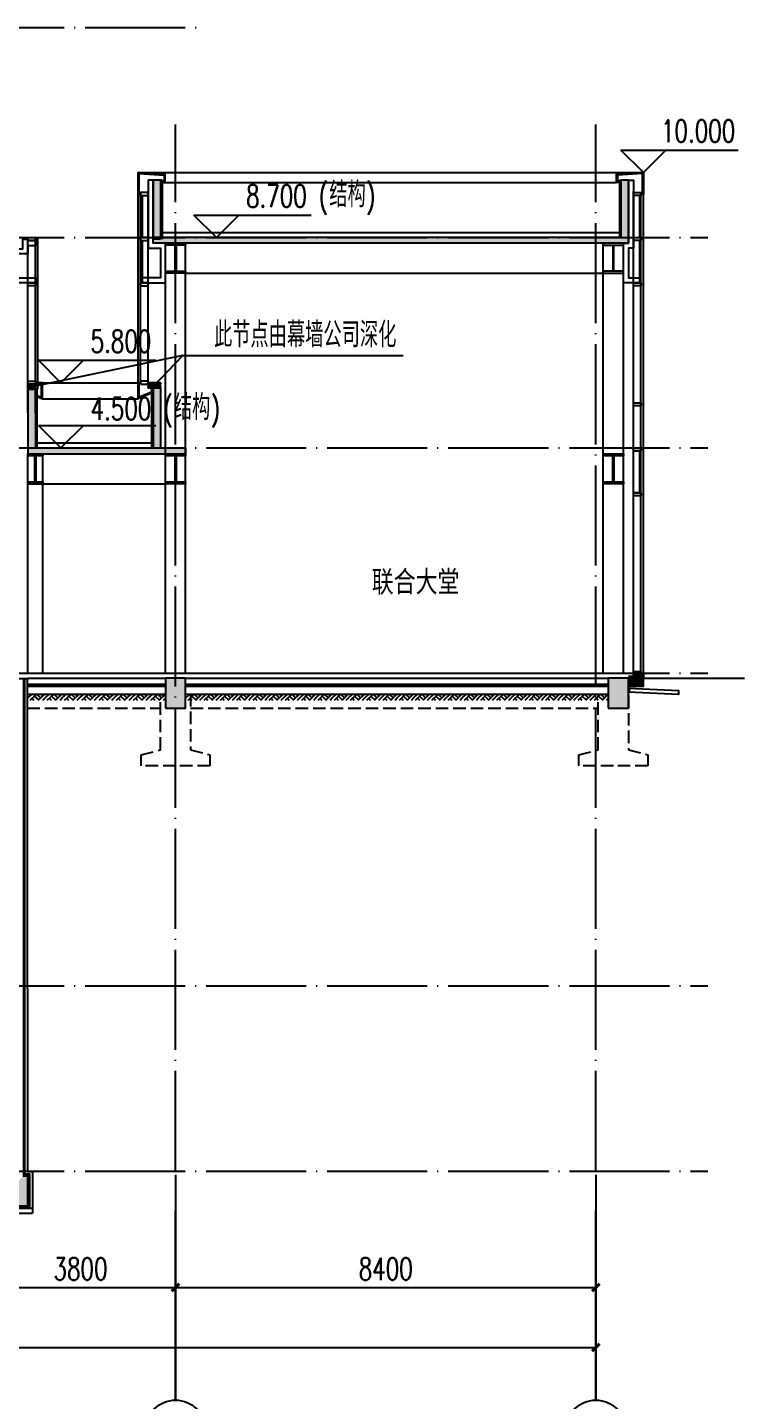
# Model space of a CAD drawing. Extents: x -781494 to 378714, y -27129 to 259749.
# Drawn here: x 309012 to 323344, y -12392 to 15043 of the extents above; entities that cross this region are included whole.
import ezdxf
from ezdxf.enums import TextEntityAlignment as Align

# ---------------------------------------------------------------- set-up
doc = ezdxf.new("R2010")
doc.units = 0
doc.header["$LTSCALE"] = 1000
doc.header["$MEASUREMENT"] = 0
for name, pattern in [('104-6 轴网$0$DOTE', [2.42, 2, -0.2, 0.02, -0.2]), ('CENTER', [50.8, 31.75, -6.35, 6.35, -6.35]), ('DASH', [0.35, 0.25, -0.1])]:
    doc.linetypes.add(name, pattern=pattern)
for name, color, linetype in [('01-标注_标高', 200, 'Continuous'), ('01-标注_符号', 200, 'Continuous'), ('01-标注_轴线坐标', 132, 'Continuous'), ('02-TEXT_标注', 130, 'Continuous'), ('02-TEXT_轴号', 7, 'Continuous'), ('05-填充_天正', 26, 'Continuous'), ('104-6 轴网$0$A_AXIS-轴线', 36, '104-6 轴网$0$DOTE'), ('A-C_窗', 140, 'Continuous'), ('A-D_龙骨', 152, 'Continuous'), ('A-O_散水', 134, 'Continuous'), ('A-O_防水层', 222, 'Continuous'), ('A-STR-面层', 191, 'Continuous'), ('A-SUR_保温', 222, 'Continuous'), ('A-SUR_看线', 231, 'Continuous'), ('A-SUR_面层', 191, 'Continuous'), ('A-TECH_结构', 21, 'Continuous'), ('A-金属背板', 30, 'Continuous'), ('A_STR-砌块墙', 121, 'Continuous'), ('A_STR-砼墙', 51, 'Continuous'), ('A_STR-砼柱', 51, 'Continuous'), ('D_铝板', 181, 'Continuous'), ('PJ', 4, 'Continuous'), ('PUB_HATCH', 8, 'Continuous'), ('ZX', 14, 'CENTER')]:
    doc.layers.add(name, color=color, linetype=linetype)
for name, color, linetype, lineweight in [('MJ', 3, 'Continuous', 25), ('PJ1_accessories', 4, 'Continuous', 13), ('STE1_carbon steel', 66, 'Continuous', 25), ('TC1_hatch', 251, 'Continuous', 13)]:
    doc.layers.add(name, color=color, linetype=linetype, lineweight=lineweight)
doc.styles.add('104-6 轴网$0$_TCH_AXIS', font='STXIHEI.TTF', dxfattribs={"width": 0.75})
doc.styles.add('_TCH_AXIS', font='FZXiHei-I-Z08S.ttf')
doc.styles.add('_TCH_DIM', font='SIMPLEX', dxfattribs={"bigfont": 'GBCBIG'})
doc.styles.add('_TCH_DIM_T3', font='SIMPLEX', dxfattribs={"width": 0.705882, "bigfont": 'GBCBIG'})
doc.dimstyles.new('_TCH_ARCH&&150', dxfattribs={"dimtxt": 446.25, "dimasz": 150, "dimexe": 375, "dimexo": 450, "dimgap": 150, "dimtad": 1, "dimdec": 0, "dimzin": 0, "dimdsep": 46, "dimtxsty": '_TCH_DIM_T3', "dimblk": 'ARCHTICK', "dimcen": 0.09, "dimclrt": 7, "dimazin": 2, "dimtfac": 1, "dimtdec": 0, "dimtix": 1, "dimtmove": 2, "dimatfit": 3, "dimfxl": 0, "dimtolj": 1, "dimtzin": 0, "dimarcsym": 0})
pattern_1 = [(135, (172790.177, -381759.7629), (-1.122532015, -1.122532015), []), (225, (172790.177, -381759.7629), (-1.122532015, -3.3675960454), [3.96875, -2.38125])]
pattern_2 = [(135, (172720.44, -381759.7629), (-1.122532015, -1.122532015), []), (225, (172720.44, -381759.7629), (-1.122532015, -3.3675960454), [3.96875, -2.38125])]
pattern_3 = [(135, (172820.44, -381759.7629), (-1.122532015, -1.122532015), []), (225, (172820.44, -381759.7629), (-1.122532015, -3.3675960454), [3.96875, -2.38125])]

# ---------------------------------------------------------------- blocks, each defined once
blk = doc.blocks.new('kyuhtr')
at = {"const_width": 20}
blk.add_lwpolyline([(50, 0), (0, 0)], dxfattribs=at)
blk.add_lwpolyline([(50, -30), (200, -30), (200, 30), (50, 30)], close=True)
blk = doc.blocks.new('_ArchTick')
at = {"color": 0, "linetype": 'ByBlock', "const_width": 0.4}
blk.add_lwpolyline([(-0.5, -0.5), (0.5, 0.5)], dxfattribs=at)
blk = doc.blocks.new('*D428')
at = {"layer": '01-标注_轴线坐标', "color": 0, "lineweight": -2, "transparency": 16777216}
for p, q in [((0, 4050), (0, 675)), ((31400, 4050), (31400, 675)), ((0, 1050), (31400, 1050))]:
    blk.add_line(p, q, dxfattribs=at)
at = {"layer": 'Defpoints', "color": 0, "transparency": 16777216}
for p in [(0, 4500), (31400, 4500), (31400, 1050)]:
    blk.add_point(p, dxfattribs=at)
at = {"layer": '01-标注_轴线坐标', "color": 0, "lineweight": -2, "transparency": 16777216, "xscale": 150, "yscale": 150, "zscale": 150, "rotation": 180}
blk.add_blockref('_ArchTick', (0, 1050), dxfattribs=at)
at = {"layer": '01-标注_轴线坐标', "color": 0, "lineweight": -2, "transparency": 16777216, "xscale": 150, "yscale": 150, "zscale": 150}
blk.add_blockref('_ArchTick', (31400, 1050), dxfattribs=at)
at = {"layer": '01-标注_轴线坐标', "color": 7, "transparency": 16777216, "insert": (15700, 1423.125), "char_height": 446.25, "attachment_point": 5, "style": '_TCH_DIM_T3'}
blk.add_mtext('\\A1;31400', dxfattribs=at)
blk = doc.blocks.new('*D429')
at = {"layer": '01-标注_轴线坐标', "color": 0, "lineweight": -2, "transparency": 16777216}
for p, q in [((23000, 4050), (23000, 1875)), ((31400, 4050), (31400, 1875)), ((23000, 2250), (31400, 2250))]:
    blk.add_line(p, q, dxfattribs=at)
at = {"layer": 'Defpoints', "color": 0, "transparency": 16777216}
for p in [(23000, 4500), (31400, 4500), (31400, 2250)]:
    blk.add_point(p, dxfattribs=at)
at = {"layer": '01-标注_轴线坐标', "color": 0, "lineweight": -2, "transparency": 16777216, "xscale": 150, "yscale": 150, "zscale": 150, "rotation": 180}
blk.add_blockref('_ArchTick', (23000, 2250), dxfattribs=at)
at = {"layer": '01-标注_轴线坐标', "color": 0, "lineweight": -2, "transparency": 16777216, "xscale": 150, "yscale": 150, "zscale": 150}
blk.add_blockref('_ArchTick', (31400, 2250), dxfattribs=at)
at = {"layer": '01-标注_轴线坐标', "color": 7, "transparency": 16777216, "insert": (27200, 2623.125), "char_height": 446.25, "attachment_point": 5, "style": '_TCH_DIM_T3'}
blk.add_mtext('\\A1;8400', dxfattribs=at)
blk = doc.blocks.new('*D430')
at = {"layer": '01-标注_轴线坐标', "color": 0, "lineweight": -2, "transparency": 16777216}
for p, q in [((19200, 4050), (19200, 1875)), ((23000, 4050), (23000, 1875)), ((19200, 2250), (23000, 2250))]:
    blk.add_line(p, q, dxfattribs=at)
at = {"layer": 'Defpoints', "color": 0, "transparency": 16777216}
for p in [(19200, 4500), (23000, 4500), (23000, 2250)]:
    blk.add_point(p, dxfattribs=at)
at = {"layer": '01-标注_轴线坐标', "color": 0, "lineweight": -2, "transparency": 16777216, "xscale": 150, "yscale": 150, "zscale": 150, "rotation": 180}
blk.add_blockref('_ArchTick', (19200, 2250), dxfattribs=at)
at = {"layer": '01-标注_轴线坐标', "color": 0, "lineweight": -2, "transparency": 16777216, "xscale": 150, "yscale": 150, "zscale": 150}
blk.add_blockref('_ArchTick', (23000, 2250), dxfattribs=at)
at = {"layer": '01-标注_轴线坐标', "color": 7, "transparency": 16777216, "insert": (21100, 2623.125), "char_height": 446.25, "attachment_point": 5, "style": '_TCH_DIM_T3'}
blk.add_mtext('\\A1;3800', dxfattribs=at)
blk = doc.blocks.new('*D431')
at = {"layer": '01-标注_轴线坐标', "color": 0, "lineweight": -2, "transparency": 16777216}
for p, q in [((9600, 4050), (9600, 1875)), ((19200, 4050), (19200, 1875)), ((9600, 2250), (19200, 2250))]:
    blk.add_line(p, q, dxfattribs=at)
at = {"layer": 'Defpoints', "color": 0, "transparency": 16777216}
for p in [(9600, 4500), (19200, 4500), (19200, 2250)]:
    blk.add_point(p, dxfattribs=at)
at = {"layer": '01-标注_轴线坐标', "color": 0, "lineweight": -2, "transparency": 16777216, "xscale": 150, "yscale": 150, "zscale": 150, "rotation": 180}
blk.add_blockref('_ArchTick', (9600, 2250), dxfattribs=at)
at = {"layer": '01-标注_轴线坐标', "color": 0, "lineweight": -2, "transparency": 16777216, "xscale": 150, "yscale": 150, "zscale": 150}
blk.add_blockref('_ArchTick', (19200, 2250), dxfattribs=at)
at = {"layer": '01-标注_轴线坐标', "color": 7, "transparency": 16777216, "insert": (14400, 2623.125), "char_height": 446.25, "attachment_point": 5, "style": '_TCH_DIM_T3'}
blk.add_mtext('\\A1;9600', dxfattribs=at)
blk = doc.blocks.new('*D432')
at = {"layer": '01-标注_轴线坐标', "color": 0, "lineweight": -2, "transparency": 16777216}
for p, q in [((0, 4050), (0, 1875)), ((9600, 4050), (9600, 1875)), ((0, 2250), (9600, 2250))]:
    blk.add_line(p, q, dxfattribs=at)
at = {"layer": 'Defpoints', "color": 0, "transparency": 16777216}
for p in [(0, 4500), (9600, 4500), (9600, 2250)]:
    blk.add_point(p, dxfattribs=at)
at = {"layer": '01-标注_轴线坐标', "color": 0, "lineweight": -2, "transparency": 16777216, "xscale": 150, "yscale": 150, "zscale": 150, "rotation": 180}
blk.add_blockref('_ArchTick', (0, 2250), dxfattribs=at)
at = {"layer": '01-标注_轴线坐标', "color": 0, "lineweight": -2, "transparency": 16777216, "xscale": 150, "yscale": 150, "zscale": 150}
blk.add_blockref('_ArchTick', (9600, 2250), dxfattribs=at)
at = {"layer": '01-标注_轴线坐标', "color": 7, "transparency": 16777216, "insert": (4800, 2623.125), "char_height": 446.25, "attachment_point": 5, "style": '_TCH_DIM_T3'}
blk.add_mtext('\\A1;9600', dxfattribs=at)
blk = doc.blocks.new('A$C0F7F5C81')
at = {"layer": '05-填充_天正'}
for points in [[(-8850, 5350), (-8850, 4170), (-8700, 4170), (-8700, 5350)], [(500, 5350), (500, 4200), (650, 4090), (650, 5350)], [(650, 4090), (500, 4200), (-8850, 4200), (-8850, 4090)]]:
    blk.add_hatch(color=256, dxfattribs=at).paths.add_polyline_path(points)
at = {"layer": '01-标注_标高'}
for p, q in [((950, 5500), (500, 5950)), ((500, 5950), (2847, 5950)), ((950, 5500), (1400, 5950)), ((-7584, 4200), (-8034, 4650)), ((-8034, 4650), (-5687, 4650)), ((-7584, 4200), (-7134, 4650))]:
    blk.add_line(p, q, dxfattribs=at)
at = {"layer": 'A-SUR_保温'}
for p, q in [((-8670, 5350), (-8700, 5350)), ((-8670, 5350), (-8670, 4170)), ((470, 5350, 1500), (500, 5350, 1500)), ((470, 5350), (470, 4200))]:
    blk.add_line(p, q, dxfattribs=at)
for points in [[(-8950, 4150), (-8950, 3990), (-8700, 3990), (-8700, 3400), (-9070, 3400), (-9070, 3300), (-8600, 3300), (-8600, 4090), (-8850, 4090), (-8850, 5350), (-8950, 5350), (-8950, 4150)], [(750, 4140), (750, 3990), (650, 3990), (650, 3400), (870, 3400), (870, 3300), (550, 3300), (550, 4090), (650, 4090), (650, 5350), (750, 5350), (750, 4140)]]:
    blk.add_lwpolyline(points, dxfattribs=at)
at = {"layer": 'A-SUR_看线'}
for p, q in [((-9150, 5500), (950, 5500)), ((-8610, 5300), (410, 5300))]:
    blk.add_line(p, q, dxfattribs=at)
at = {"layer": 'A-SUR_面层'}
blk.add_line((-8670, 4300), (470, 4300), dxfattribs=at)
at = {"layer": 'A-金属背板'}
for p, q in [((-9070, 5040), (-9070, 4200)), ((870, 5040), (870, 4200)), ((-9070, 4140), (-9070, 3300)), ((870, 4140), (870, 3300))]:
    blk.add_line(p, q, dxfattribs=at)
at = {"layer": 'A_STR-砼墙'}
for p, q in [((-8850, 5350), (-8850, 4170)), ((-8700, 5350), (-8850, 5350)), ((-8700, 5350), (-8700, 4170)), ((500, 5350), (500, 4200)), ((650, 5350), (500, 5350)), ((650, 5350), (650, 4090)), ((500, 4200), (-8850, 4200)), ((-8850, 4090), (-8850, 4200)), ((-8700, 4170), (-8850, 4170)), ((650, 4090), (-8850, 4090))]:
    blk.add_line(p, q, dxfattribs=at)
at = {"layer": 'D_铝板', "elevation": 1500}
for points in [[(-8670, 5300), (-8610, 5300), (-8610, 5470), (-9150, 5500), (-9150, 5070), (-9130, 5070), (-9130, 5479), (-8630, 5451), (-8630, 5320), (-8670, 5320)], [(470, 5300), (410, 5300), (410, 5470), (950, 5500), (950, 5070), (930, 5070), (930, 5479), (430, 5451), (430, 5320), (470, 5320)]]:
    blk.add_lwpolyline(points, close=True, dxfattribs=at)
at = {"layer": 'A-D_龙骨'}
for p in [(-9150, 5070), (-9150, 4170), (-9150, 3270)]:
    blk.add_blockref('kyuhtr', p, dxfattribs=at)
at = {"layer": 'A-D_龙骨', "xscale": -1}
for p in [(950, 5070), (950, 4170), (950, 3270)]:
    blk.add_blockref('kyuhtr', p, dxfattribs=at)
at = {"layer": '02-TEXT_标注', "style": '_TCH_DIM', "width": 0.705882}
for s, height, p in [('10.000', 446.2, (1302, 6108)), ('8.700', 446.2, (-6992, 4808)), ('(', 446, (-5537, 4808)), (')', 446, (-4589, 4808))]:
    blk.add_text(s, height=height, dxfattribs=at).set_placement(p)
at = {"layer": '02-TEXT_标注', "style": '_TCH_DIM'}
blk.add_text('结构', height=506.4, dxfattribs=at).set_placement((-5327, 4808))
blk = doc.blocks.new('盘头ST4.2×13')
at = {"layer": 'PJ'}
for p, q in [((-3, 0), (-3, 0)), ((-3, 0), (-3, 0)), ((-2, 4), (0, 4)), ((0, 4), (0, 2)), ((0, 2), (1, -2)), ((0, 2), (0, -2)), ((0, 2), (1, 2)), ((1, 2), (1, -2)), ((1, 2), (2, -2)), ((1, 2), (2, -2)), ((1, 2), (1, 2)), ((1, 2), (1, 2)), ((1, 2), (2, 2)), ((2, 2), (3, -2)), ((3, 2), (2, 2)), ((3, 2), (3, -2)), ((3, 2), (3, -2)), ((3, 2), (4, 2)), ((3, 2), (3, 2)), ((4, 2), (5, -2)), ((4, 2), (4, -2)), ((4, 2), (4, -2)), ((4, 2), (5, 2)), ((4, 2), (4, 2)), ((4, 2), (4, 2)), ((5, 2), (6, -2)), ((5, 2), (6, -2)), ((5, 2), (5, 2)), ((5, 2), (6, 2)), ((6, 2), (7, -2)), ((6, 2), (6, -2)), ((6, 2), (6, 2)), ((7, 2), (6, 2)), ((7, 2), (8, -2)), ((7, 2), (7, -2)), ((7, 2), (8, 2)), ((7, 2), (7, 2)), ((8, 2), (9, -2)), ((8, 2), (8, -2)), ((8, 2), (9, -2)), ((8, 2), (9, 2)), ((8, 2), (8, 2)), ((8, 2), (8, 2)), ((9, 2), (10, -1)), ((10, 2), (9, 2)), ((10, 2), (10, -2)), ((10, 2), (10, 1)), ((10, 1), (11, -1)), ((11, 1), (10, 1)), ((11, 1), (11, -1)), ((11, 1), (11, 1)), ((11, 1), (11, -1)), ((11, 1), (11, 1)), ((11, 1), (12, 0)), ((13, 0), (11, 1)), ((-3, 0), (-3, 0)), ((-2, -4), (0, -4)), ((0, 0), (0, -2)), ((0, -2), (0, -4)), ((0, -2), (0, -2)), ((1, -2), (0, -2)), ((1, -2), (1, -2)), ((1, -2), (2, -2)), ((2, -2), (3, -2)), ((2, -2), (2, -2)), ((3, -2), (3, -2)), ((3, -2), (4, -2)), ((3, -2), (3, -2)), ((4, -2), (4, -2)), ((5, -2), (4, -2)), ((5, -2), (6, -2)), ((6, -2), (7, -2)), ((6, -2), (6, -2)), ((6, -2), (6, -2)), ((7, -2), (7, -2)), ((8, -2), (7, -2)), ((8, -2), (8, -2)), ((8, -2), (9, -2)), ((10, -1), (9, -2)), ((9, -2), (9, -2)), ((9, -2), (9, -2)), ((10, -1), (10, -2)), ((11, -1), (10, -2)), ((12, 0), (11, -1)), ((11, -1), (11, -1)), ((11, -1), (11, -1)), ((13, 0), (12, 0))]:
    blk.add_line(p, q, dxfattribs=at)
for centre, radius, start, end in [((3, 0), 6.5, 142.0201, 176.4719), ((0, 2), 0.2, 180, 270), ((3, 0), 6.5, 183.5281, 217.9799), ((0, -2), 0.2, 90, 180)]:
    blk.add_arc(centre, radius, start, end, dxfattribs=at)
at = {"layer": 'ZX', "ltscale": 0.25}
blk.add_line((-4, 0), (14, 0), dxfattribs=at)
blk = doc.blocks.new('*U177')
blk.add_blockref('盘头ST4.2×13', (0, 0))
blk = doc.blocks.new('*U174')
at = {"color": 251}
blk.add_lwpolyline([(-31, 0), (44, 0), (44, 50), (-31, 50)], close=True, dxfattribs=at)
for points in [[(-31, 0, 0.414214), (-26, 5), (-31, 45, -1), (-21, 45), (-26, 5, 0.414214), (-21, 0)], [(-21, 0, 0.414214), (-16, 5), (-21, 45, -1), (-11, 45), (-16, 5, 0.414214), (-11, 0)], [(-11, 0, 0.414214), (-6, 5), (-11, 45, -1), (-1, 45), (-6, 5, 0.414214), (-1, 0)], [(-1, 0, 0.414214), (4, 5), (-1, 45, -1), (9, 45), (4, 5, 0.414214), (9, 0)], [(9, 0, 0.414214), (14, 5), (9, 45, -1), (19, 45), (14, 5, 0.414214), (19, 0)], [(19, 0, 0.414214), (24, 5), (19, 45, -1), (29, 45), (24, 5, 0.414214), (29, 0)], [(29, 0, 0.414214), (34, 5), (29, 45, -1), (39, 45), (34, 5, 0.414214), (39, 0)]]:
    blk.add_lwpolyline(points, format="xyb", dxfattribs=at)
blk = doc.blocks.new('DHOIWUDOIA')
at = {"layer": 'PJ1_accessories'}
h = blk.add_hatch(dxfattribs=at)
h.set_pattern_fill('ANSI38', color=256, angle=90, style=0)
h.set_pattern_definition(pattern_1)
h.paths.add_polyline_path([(344084, 35034), (344084, 35018), (344082, 35018), (344082, 35034)])
h = blk.add_hatch(dxfattribs=at)
h.set_pattern_fill('ANSI38', color=256, angle=90, style=0)
h.set_pattern_definition(pattern_1)
h.paths.add_polyline_path([(344084, 34941), (344084, 34958), (344082, 34958), (344082, 34941)])
h = blk.add_hatch(dxfattribs=at)
h.set_pattern_fill('ANSI38', color=256, angle=90, style=0)
h.set_pattern_definition(pattern_2)
h.paths.add_polyline_path([(344227, 35034), (344227, 35018), (344229, 35018), (344229, 35034)])
h = blk.add_hatch(dxfattribs=at)
h.set_pattern_fill('ANSI38', color=256, angle=90, style=0)
h.set_pattern_definition(pattern_2)
h.paths.add_polyline_path([(344227, 34941), (344227, 34958), (344229, 34958), (344229, 34941)])
at = {"layer": 'MJ', "color": 3}
for points in [[(344081, 35018), (344081, 35038), (344101, 35038), (344101, 35036), (344082, 35036), (344082, 35018), (344081, 35018)], [(344081, 34958), (344081, 34938), (344101, 34938), (344101, 34939), (344082, 34939), (344082, 34958), (344081, 34958)], [(344231, 35018), (344231, 35038), (344211, 35038), (344211, 35036), (344229, 35036), (344229, 35018), (344231, 35018)], [(344231, 34958), (344231, 34938), (344211, 34938), (344211, 34939), (344229, 34939), (344229, 34958), (344231, 34958)]]:
    blk.add_lwpolyline(points, dxfattribs=at)
at = {"layer": 'PJ1_accessories'}
for points in [[(344084, 35034), (344084, 35018), (344082, 35018), (344082, 35034)], [(344084, 34941), (344084, 34958), (344082, 34958), (344082, 34941)], [(344227, 35034), (344227, 35018), (344229, 35018), (344229, 35034)], [(344227, 34941), (344227, 34958), (344229, 34958), (344229, 34941)]]:
    blk.add_lwpolyline(points, close=True, dxfattribs=at)
at = {"layer": 'STE1_carbon steel'}
for points in [[(344084, 35034), (344084, 35017), (344107, 35003), (344082, 34988), (344107, 34973), (344084, 34958), (344084, 34941), (344085, 34941), (344085, 34958), (344110, 34973), (344085, 34988), (344110, 35003), (344085, 35018), (344085, 35034), (344084, 35034)], [(344227, 35034), (344227, 35017), (344204, 35003), (344229, 34988), (344204, 34973), (344227, 34958), (344227, 34941), (344226, 34941), (344226, 34958), (344201, 34973), (344226, 34988), (344201, 35003), (344226, 35018), (344226, 35034), (344227, 35034)]]:
    blk.add_lwpolyline(points, dxfattribs=at)
at = {"xscale": -1}
for p, rotation in [((344093, 35036), 270), ((344218, 34939), 90)]:
    blk.add_blockref('*U177', p, dxfattribs=dict(at, rotation=rotation))
for p, rotation in [((344093, 34939), 270), ((344218, 35036), 90)]:
    blk.add_blockref('*U177', p, dxfattribs=dict(rotation=rotation))
at = {"layer": 'TC1_hatch', "xscale": 2, "yscale": 2, "zscale": 2}
blk.add_blockref('*U174', (344142, 34938), dxfattribs=at)
blk = doc.blocks.new('*U176')
at = {"color": 251}
blk.add_lwpolyline([(-31, 0), (94, 0), (94, 50), (-31, 50)], close=True, dxfattribs=at)
for points in [[(-31, 0, 0.414214), (-26, 5), (-31, 45, -1), (-21, 45), (-26, 5, 0.414214), (-21, 0)], [(-21, 0, 0.414214), (-16, 5), (-21, 45, -1), (-11, 45), (-16, 5, 0.414214), (-11, 0)], [(-11, 0, 0.414214), (-6, 5), (-11, 45, -1), (-1, 45), (-6, 5, 0.414214), (-1, 0)], [(-1, 0, 0.414214), (4, 5), (-1, 45, -1), (9, 45), (4, 5, 0.414214), (9, 0)], [(9, 0, 0.414214), (14, 5), (9, 45, -1), (19, 45), (14, 5, 0.414214), (19, 0)], [(19, 0, 0.414214), (24, 5), (19, 45, -1), (29, 45), (24, 5, 0.414214), (29, 0)], [(29, 0, 0.414214), (34, 5), (29, 45, -1), (39, 45), (34, 5, 0.414214), (39, 0)], [(39, 0, 0.414214), (44, 5), (39, 45, -1), (49, 45), (44, 5, 0.414214), (49, 0)], [(49, 0, 0.414214), (54, 5), (49, 45, -1), (59, 45), (54, 5, 0.414214), (59, 0)], [(59, 0, 0.414214), (64, 5), (59, 45, -1), (69, 45), (64, 5, 0.414214), (69, 0)], [(69, 0, 0.414214), (74, 5), (69, 45, -1), (79, 45), (74, 5, 0.414214), (79, 0)], [(79, 0, 0.414214), (84, 5), (79, 45, -1), (89, 45), (84, 5, 0.414214), (89, 0)]]:
    blk.add_lwpolyline(points, format="xyb", dxfattribs=at)
blk = doc.blocks.new('DLAJKDLAJDS')
at = {"layer": 'PJ1_accessories'}
h = blk.add_hatch(dxfattribs=at)
h.set_pattern_fill('ANSI38', color=256, angle=90, style=0)
h.set_pattern_definition(pattern_1)
h.paths.add_polyline_path([(344084, 35034), (344084, 35018), (344082, 35018), (344082, 35034)])
h = blk.add_hatch(dxfattribs=at)
h.set_pattern_fill('ANSI38', color=256, angle=90, style=0)
h.set_pattern_definition(pattern_1)
h.paths.add_polyline_path([(344084, 34941), (344084, 34958), (344082, 34958), (344082, 34941)])
h = blk.add_hatch(dxfattribs=at)
h.set_pattern_fill('ANSI38', color=256, angle=90, style=0)
h.set_pattern_definition(pattern_3)
h.paths.add_polyline_path([(344327, 35034), (344327, 35018), (344329, 35018), (344329, 35034)])
h = blk.add_hatch(dxfattribs=at)
h.set_pattern_fill('ANSI38', color=256, angle=90, style=0)
h.set_pattern_definition(pattern_3)
h.paths.add_polyline_path([(344327, 34941), (344327, 34958), (344329, 34958), (344329, 34941)])
at = {"layer": 'MJ', "color": 3}
for points in [[(344081, 35018), (344081, 35038), (344101, 35038), (344101, 35036), (344082, 35036), (344082, 35018), (344081, 35018)], [(344081, 34958), (344081, 34938), (344101, 34938), (344101, 34939), (344082, 34939), (344082, 34958), (344081, 34958)], [(344331, 35018), (344331, 35038), (344311, 35038), (344311, 35036), (344329, 35036), (344329, 35018), (344331, 35018)], [(344331, 34958), (344331, 34938), (344311, 34938), (344311, 34939), (344329, 34939), (344329, 34958), (344331, 34958)]]:
    blk.add_lwpolyline(points, dxfattribs=at)
at = {"layer": 'PJ1_accessories'}
for points in [[(344084, 35034), (344084, 35018), (344082, 35018), (344082, 35034)], [(344084, 34941), (344084, 34958), (344082, 34958), (344082, 34941)], [(344327, 35034), (344327, 35018), (344329, 35018), (344329, 35034)], [(344327, 34941), (344327, 34958), (344329, 34958), (344329, 34941)]]:
    blk.add_lwpolyline(points, close=True, dxfattribs=at)
at = {"layer": 'STE1_carbon steel'}
for points in [[(344084, 35034), (344084, 35017), (344107, 35003), (344082, 34988), (344107, 34973), (344084, 34958), (344084, 34941), (344085, 34941), (344085, 34958), (344110, 34973), (344085, 34988), (344110, 35003), (344085, 35018), (344085, 35034), (344084, 35034)], [(344327, 35034), (344327, 35017), (344304, 35003), (344329, 34988), (344304, 34973), (344327, 34958), (344327, 34941), (344326, 34941), (344326, 34958), (344301, 34973), (344326, 34988), (344301, 35003), (344326, 35018), (344326, 35034), (344327, 35034)]]:
    blk.add_lwpolyline(points, dxfattribs=at)
at = {"rotation": 180}
blk.add_blockref('*U177', (344085, 35027), dxfattribs=at)
at = {"xscale": -1, "rotation": 90}
blk.add_blockref('*U177', (344318, 34939), dxfattribs=at)
at = {"layer": 'TC1_hatch', "xscale": 2, "yscale": 2, "zscale": 2}
blk.add_blockref('*U176', (344142, 34938), dxfattribs=at)
blk = doc.blocks.new('_FZH')
blk.add_lwpolyline([(-0.5, -0.5), (0.5, -0.5), (0.5, 0.5), (-0.5, 0.5)], close=True)
at = {"layer": 'PUB_HATCH'}
blk.add_solid([(-0.5, -0.5), (0.5, -0.5), (-0.5, 0.5), (0.5, 0.5)], dxfattribs=at)
blk = doc.blocks.new('$LinePat$素土夯实')
at = {"color": 0}
for p, q in [((0, -210), (210, 0)), ((120, -300), (420, 0)), ((420, 0), (608, -188)), ((495, -300), (795, 0)), ((615, 0), (705, -90)), ((210, -210), (300, -300)), ((315, -105), (502, -293)), ((705, -300), (795, -210))]:
    blk.add_line(p, q, dxfattribs=at)
blk = doc.blocks.new('A$C67BB667C')
at = {"layer": '01-标注_轴线坐标'}
for p, q in [((0, 4500), (0, 0)), ((9600, 4500), (9600, 0)), ((19200, 4500), (19200, 0)), ((23000, 4500), (23000, 0)), ((31400, 4500), (31400, 0))]:
    blk.add_line(p, q, dxfattribs=at)
for centre in [(0, -600), (9600, -600), (19200, -600), (23000, -600), (31400, -600)]:
    blk.add_circle(centre, 600, dxfattribs=at)
at = {"layer": '02-TEXT_轴号', "style": '_TCH_AXIS'}
for s, height, width, p, p2 in [('7-A', 269.48, 0.911765, (-397.8, -734.7), (397.8, -734.7)), ('7-B', 277.49, 0.895522, (9203.6, -738.7), (9996.4, -738.7)), ('7-C', 273.43, 0.910448, (18802.9, -736.7), (19597.1, -736.7)), ('7-D', 277.49, 0.895522, (22603.6, -738.7), (23396.4, -738.7)), ('7-E', 281.67, 0.907692, (31004.3, -740.8), (31795.7, -740.8))]:
    blk.add_text(s, height=height, dxfattribs=dict(at, width=width)).set_placement(p, p2, align=Align.FIT)
at = {"layer": '01-标注_轴线坐标'}
for p1, p2, distance, picture, middle in [((0, 4500), (31400, 4500), -3450, '*D428', (15700, 1423.1)), ((0, 4500), (9600, 4500), -2250, '*D432', (4800, 2623.1)), ((9600, 4500), (19200, 4500), -2250, '*D431', (14400, 2623.1)), ((19200, 4500), (23000, 4500), -2250, '*D430', (21100, 2623.1)), ((23000, 4500), (31400, 4500), -2250, '*D429', (27200, 2623.1))]:
    dim = blk.add_aligned_dim(p1=p1, p2=p2, distance=distance, dimstyle='_TCH_ARCH&&150', dxfattribs=at)
    dim.commit()
    dim.dimension.update_dxf_attribs({"geometry": picture, "text_midpoint": middle})

msp = doc.modelspace()

# ---------------------------------------------------------------- hatches: boundary and pattern name
at = {"layer": '05-填充_天正'}
for points in [[(309021.6, 7812.7), (309021.6, 6522.7), (309171.6, 6642.7), (309171.6, 7812.7)], [(311521.6, 7842.7), (311521.6, 6642.7), (311588.2, 6602.7), (311671.6, 6642.7), (311671.6, 7842.7)], [(309171.6, 6642.7), (309021.6, 6522.7), (311571.6, 6522.7), (311588.2, 6602.7), (311521.6, 6642.7)], [(311588.2, 6602.7), (311571.6, 6522.7), (312171.6, 6522.7), (312171.6, 6642.7), (311671.6, 6642.7)], [(321021.6, 2042.7), (321021.6, 1922.7), (321281.6, 1922.7), (321281.6, 2042.7)], [(309021.6, -7907.3), (308921.6, -7907.3), (308738.3, -8107.3), (308771.6, -8507.3), (309021.6, -8507.3)]]:
    msp.add_hatch(color=256, dxfattribs=at).paths.add_polyline_path(points)

# ---------------------------------------------------------------- linework, layer by layer
at = {"layer": '01-标注_标高'}
for p, q in [((309680.3, 7942.7), (309230.3, 8392.7)), ((309230.3, 8392.7), (311577.8, 8392.7)), ((309680.3, 7942.7), (310130.3, 8392.7)), ((309680.3, 6642.7), (309230.3, 7092.7)), ((309230.3, 7092.7), (311577.8, 7092.7)), ((309680.3, 6642.7), (310130.3, 7092.7))]:
    msp.add_line(p, q, dxfattribs=at)
at = {"layer": '01-标注_符号'}
for p, q in [((311539.5, 7884.8), (312119.5, 8491.4)), ((312119.5, 8491.4), (316521.9, 8491.4))]:
    msp.add_line(p, q, dxfattribs=at)
msp.add_lwpolyline([(312119.5, 8491.4), (309106.6, 7862.7)], dxfattribs=at)
at = {"layer": '01-标注_轴线坐标'}
for p, q in [((311971.6, -12384.7), (311971.6, -8597.3)), ((320371.6, -12384.7), (320371.6, -8597.3))]:
    msp.add_line(p, q, dxfattribs=at)
at = {"layer": '05-填充_天正'}
msp.add_lwpolyline([(321041.6, 1841.7), (321021.6, 1842.7), (321021.6, 1832.7), (321041.6, 1831.7)], close=True, dxfattribs=at)
at = {"layer": '104-6 轴网$0$A_AXIS-轴线'}
for points in [[(281122.5, 15042.7), (312485, 15042.7)], [(311971.6, -7807.3), (311971.6, 13103.1)], [(320371.6, -7807.3), (320371.6, 13103.1)], [(281122.5, 10842.7), (322612.9, 10842.7)], [(281122.5, 6642.7), (322612.9, 6642.7)], [(281122.5, 2142.7), (322612.9, 2142.7)], [(281122.5, -4107.3), (322612.9, -4107.3)], [(281122.5, -7807.3), (322612.9, -7807.3)]]:
    msp.add_lwpolyline(points, dxfattribs=at)
at = {"layer": 'A-C_窗'}
for p, q in [((321321.6, 2142.7), (321321.6, 12142.7)), ((321121.6, 2142.7), (321121.6, 11772.7)), ((321271.6, 2172.7), (321271.6, 11742.7)), ((309021.6, 7342.7), (309021.6, 10842.7)), ((309171.6, 7342.7), (309171.6, 10842.7)), ((309221.6, 7812.7), (309221.6, 10842.7))]:
    msp.add_line(p, q, dxfattribs=at)
for points in [[(311221.6, 7912.7), (311221.6, 12142.7)], [(311271.6, 7912.7), (311271.6, 11742.7)], [(311421.6, 7912.7), (311421.6, 11742.7)], [(309171.6, 7812.7), (309221.6, 7812.7)]]:
    msp.add_lwpolyline(points, dxfattribs=at)
at = {"layer": 'A-O_散水'}
for points in [[(321021.6, 1762.7), (321021.6, 1842.7), (322021.6, 1792.7), (322021.6, 1712.7), (321021.6, 1762.7)], [(321041.6, 1761.7), (321041.6, 1841.7)]]:
    msp.add_lwpolyline(points, dxfattribs=at)
at = {"layer": 'A-O_防水层'}
for p, q in [((309011.6, -4167.3), (309011.6, 2032.7)), ((283581.6, -8647.3), (309111.6, -8647.3))]:
    msp.add_line(p, q, dxfattribs=at)
for points in [[(287809.6, 2052.7), (287541.6, 2052.7), (287541.6, 1902.7), (288551.6, 1902.7), (288551.6, 312.7), (283651.6, 312.7), (283651.6, -8527.3), (309041.6, -8527.3), (309041.6, -7887.3), (308941.6, -7887.3), (308941.6, -4187.3), (308941.6, -4187.3), (308941.6, 2012.7)], [(308521.6, 2032.7), (309011.6, 2032.7)], [(321021.6, 1902.7), (321301.6, 1902.7), (321301.6, 2052.7), (321021.6, 2052.7)], [(309011.6, -4167.3), (309011.6, -7817.3), (309111.6, -7817.3), (309111.6, -8547.3)], [(309061.6, -8547.3), (309111.6, -8547.3), (309111.6, -8647.3)]]:
    msp.add_lwpolyline(points, dxfattribs=at)
at = {"layer": 'A-STR-面层'}
msp.add_lwpolyline([(287721.6, 10842.7), (309021.6, 10842.7)], dxfattribs=at)
at = {"layer": 'A-SUR_保温'}
for p, q in [((309201.6, 7812.7), (309201.6, 6642.7)), ((311491.6, 7842.7), (311491.6, 6642.7))]:
    msp.add_line(p, q, dxfattribs=at)
for points in [[(309021.6, 10682.7), (309021.6, 10522.7), (308671.6, 10522.7), (308671.6, 10042.7), (309171.6, 10042.7), (309171.6, 9942.7), (308571.6, 9942.7), (308571.6, 10622.7), (308921.6, 10622.7), (308921.6, 10812.7), (309021.6, 10812.7), (309021.6, 10782.7), (309171.6, 10782.7), (309171.6, 10682.7), (309021.6, 10682.7)], [(287809.6, 2072.7), (287521.6, 2072.7), (287521.6, 1882.7), (288531.6, 1882.7), (288531.6, 332.7), (283631.6, 332.7), (283631.6, -8547.3), (309061.6, -8547.3), (309061.6, -7867.3), (308961.6, -7867.3), (308961.6, -4167.3), (308961.6, -4167.3), (308961.6, 2032.7)], [(321021.6, 1882.7), (321321.6, 1882.7), (321321.6, 2072.7), (321021.6, 2072.7)]]:
    msp.add_lwpolyline(points, dxfattribs=at)
for points in [[(309021.6, 7812.7), (309171.6, 7812.7), (309171.6, 7912.7), (309021.6, 7912.7)], [(311421.6, 7842.7), (311671.6, 7842.7), (311671.6, 7942.7), (311421.6, 7942.7)], [(321241.6, 5742.7), (321121.6, 5742.7), (321121.6, 6582.7), (321241.6, 6582.7)]]:
    msp.add_lwpolyline(points, close=True, dxfattribs=at)
at = {"layer": 'A-SUR_看线'}
msp.add_line((309314.6, 7942.7), (311221.6, 7942.7), dxfattribs=at)
msp.add_lwpolyline([(309314.6, 7625.2), (311221.6, 7625.2)], dxfattribs=at)
at = {"layer": 'A-SUR_面层'}
for p, q in [((309201.6, 6742.7), (311221.6, 6742.7)), ((309201.6, 6742.7), (311491.6, 6742.7)), ((287721.6, 2142.7), (321121.6, 2142.7))]:
    msp.add_line(p, q, dxfattribs=at)
for points in [[(309011.6, 2042.7), (311771.6, 2042.7)], [(309011.6, 1922.7), (311771.6, 1922.7)], [(312171.6, 2042.7), (320621.6, 2042.7)], [(312171.6, 1922.7), (320621.6, 1922.7)]]:
    msp.add_lwpolyline(points, dxfattribs=at)
at = {"layer": 'A-TECH_结构'}
for p, q in [((311771.6, 2142.7), (311771.6, 10742.7)), ((311771.6, 2142.7), (311771.6, 10742.7)), ((312171.6, 2142.7), (312171.6, 10742.7)), ((312171.6, 2142.7), (312171.6, 10742.7)), ((320521.6, 2142.7), (320521.6, 10742.7)), ((320921.6, 2142.7), (320921.6, 10742.7)), ((312171.6, 10132.7), (320621.6, 10132.7)), ((309021.6, 5922.7), (311771.6, 5922.7))]:
    msp.add_line(p, q, dxfattribs=at)
at = {"layer": 'A-TECH_结构', "linetype": 'DASH'}
for p, q in [((309011.6, 1442.7), (311671.6, 1442.7)), ((312271.6, 1442.7), (320421.6, 1442.7))]:
    msp.add_line(p, q, dxfattribs=at)
at = {"layer": 'A-TECH_结构'}
for points in [[(311771.6, 10732.7), (312171.6, 10732.7), (312171.6, 10692.7), (311981.6, 10692.7), (311981.6, 10172.7), (312171.6, 10172.7), (312171.6, 10132.7), (311771.6, 10132.7), (311771.6, 10172.7), (311961.6, 10172.7), (311961.6, 10692.7), (311771.6, 10692.7)], [(320921.6, 10732.7), (320521.6, 10732.7), (320521.6, 10692.7), (320711.6, 10692.7), (320711.6, 10172.7), (320521.6, 10172.7), (320521.6, 10132.7), (320921.6, 10132.7), (320921.6, 10172.7), (320731.6, 10172.7), (320731.6, 10692.7), (320921.6, 10692.7)], [(309021.6, 6522.7), (309321.6, 6522.7), (309321.6, 6482.7), (309181.6, 6482.7), (309181.6, 5962.7), (309321.6, 5962.7), (309321.6, 5922.7), (309021.6, 5922.7), (309021.6, 5962.7), (309161.6, 5962.7), (309161.6, 6482.7), (309021.6, 6482.7)], [(311771.6, 6522.7), (312171.6, 6522.7), (312171.6, 6482.7), (311981.6, 6482.7), (311981.6, 5962.7), (312171.6, 5962.7), (312171.6, 5922.7), (311771.6, 5922.7), (311771.6, 5962.7), (311961.6, 5962.7), (311961.6, 6482.7), (311771.6, 6482.7)], [(320521.6, 6522.7), (320921.6, 6522.7), (320921.6, 6482.7), (320731.6, 6482.7), (320731.6, 5962.7), (320921.6, 5962.7), (320921.6, 5922.7), (320521.6, 5922.7), (320521.6, 5962.7), (320711.6, 5962.7), (320711.6, 6482.7), (320521.6, 6482.7)]]:
    msp.add_lwpolyline(points, close=True, dxfattribs=at)
for points in [[(309021.6, 2142.7), (309021.6, 6522.7)], [(309321.6, 2142.7), (309321.6, 6522.7)]]:
    msp.add_lwpolyline(points, dxfattribs=at)
at = {"layer": 'A-TECH_结构', "linetype": 'DASH'}
for points in [[(321021.6, 2042.7), (321021.6, 611.1), (321409.5, 506.3), (321409.5, 292.7), (320721.6, 292.7), (320033.6, 292.7), (320033.6, 506.3), (320421.6, 611.1), (320421.6, 1722.7)], [(312271.6, 1722.7), (312271.6, 611.1), (312659.5, 506.3), (312659.5, 292.7), (311971.6, 292.7), (311283.6, 292.7), (311283.6, 506.3), (311671.6, 611.1), (311671.6, 1722.7)]]:
    msp.add_lwpolyline(points, dxfattribs=at)
at = {"layer": 'A-金属背板'}
msp.add_line((321241.6, 6582.7), (321241.6, 5742.7), dxfattribs=at)
at = {"layer": 'A_STR-砌块墙'}
for p, q in [((321007.7, 2042.7), (321021.6, 2042.7)), ((321321.6, 2042.7), (323344.1, 2042.7))]:
    msp.add_line(p, q, dxfattribs=at)
at = {"layer": 'A_STR-砼墙'}
for p, q in [((309021.6, 7812.7), (309021.6, 6522.7)), ((309171.6, 7812.7), (309021.6, 7812.7)), ((309171.6, 7812.7), (309171.6, 6642.7)), ((311521.6, 7842.7), (311521.6, 6642.7)), ((311671.6, 7842.7), (311521.6, 7842.7)), ((311671.6, 7842.7), (311671.6, 6642.7)), ((309171.6, 6642.7), (311521.6, 6642.7)), ((311671.6, 6642.7), (312171.6, 6642.7)), ((312171.6, 6642.7), (312171.6, 6522.7)), ((309021.6, 6522.7), (311571.6, 6522.7)), ((311571.6, 6522.7), (312171.6, 6522.7)), ((321281.6, 2042.7), (321021.6, 2042.7)), ((321281.6, 1922.7), (321021.6, 1922.7)), ((321281.6, 1922.7), (321281.6, 2042.7)), ((309021.6, -7907.3), (308921.6, -7907.3)), ((309021.6, -8507.3), (309021.6, -7907.3)), ((309021.6, -8507.3), (308771.6, -8507.3))]:
    msp.add_line(p, q, dxfattribs=at)
for points in [[(309011.6, 1882.7), (311771.6, 1882.7)], [(309011.6, 1722.7), (311771.6, 1722.7)], [(312171.6, 1882.7), (320621.6, 1882.7)], [(312171.6, 1722.7), (320621.6, 1722.7)]]:
    msp.add_lwpolyline(points, dxfattribs=at)
at = {"layer": 'D_铝板'}
for points in [[(309201.6, 7670.4), (309314.6, 7625.2), (309314.6, 7942.7), (309221.6, 7942.7), (309221.6, 7942.7)], [(309201.6, 7691.9), (309294.6, 7654.7), (309294.6, 7922.7), (309221.6, 7922.7)], [(311491.6, 7733.2), (311221.6, 7625.2), (311221.6, 7942.7)], [(311491.6, 7754.7), (311241.6, 7654.7), (311241.6, 7942.7)]]:
    msp.add_lwpolyline(points, dxfattribs=at)
msp.add_lwpolyline([(321321.6, 2142.7), (321321.6, 2062.7), (321121.6, 2082.7), (321121.6, 2102.8), (321301.6, 2084.8), (321301.6, 2142.7)], close=True, dxfattribs=at)

# ---------------------------------------------------------------- block references
for name, p in [('A$C0F7F5C81', (320371.6, 6642.7)), ('A$C67BB667C', (288971.6, -12384.7))]:
    msp.add_blockref(name, p)
at = {"layer": 'A-D_龙骨', "xscale": -1}
for p in [(309221.6, 10812.7), (309221.6, 9912.7), (309221.6, 7942.7), (321321.6, 7512.7), (321321.6, 6612.7), (321321.6, 5712.7), (321321.6, 2142.7)]:
    msp.add_blockref('kyuhtr', p, dxfattribs=at)
at = {"layer": 'A-D_龙骨'}
msp.add_blockref('kyuhtr', (311221.6, 7942.7), dxfattribs=at)
at = {"layer": 'A-SUR_面层', "yscale": 0.4, "zscale": 0.4}
for p, xscale, rotation in [((309011.6, 1722.7), 0.4339607513815166, 1.292847436516405e-11), ((309356.6, 1722.7), 0.4339607513815166, 1.292847436516405e-11), ((309701.6, 1722.7), 0.4339607513815166, 1.292847436516405e-11), ((310046.6, 1722.7), 0.4339607513815166, 1.292847436516405e-11), ((310391.6, 1722.7), 0.4339607513815166, 1.292847436516405e-11), ((310736.6, 1722.7), 0.4339607513815166, 1.292847436516405e-11), ((311081.6, 1722.7), 0.4339607513815166, 1.292847436516405e-11), ((311426.6, 1722.7), 0.4339607513815166, 1.292847436516405e-11), ((312171.6, 1722.7), 0.4088050231203678, 1.292734030028223e-11), ((312496.6, 1722.7), 0.4088050231203678, 1.292734030028223e-11), ((312821.6, 1722.7), 0.4088050231203678, 1.292734030028223e-11), ((313146.6, 1722.7), 0.4088050231203678, 1.292734030028223e-11), ((313471.6, 1722.7), 0.4088050231203678, 1.292734030028223e-11), ((313796.6, 1722.7), 0.4088050231203678, 1.292734030028223e-11), ((314121.6, 1722.7), 0.4088050231203678, 1.292734030028223e-11), ((314446.6, 1722.7), 0.4088050231203678, 1.292734030028223e-11), ((314771.6, 1722.7), 0.4088050231203678, 1.292734030028223e-11), ((315096.6, 1722.7), 0.4088050231203678, 1.292734030028223e-11), ((315421.6, 1722.7), 0.4088050231203678, 1.292734030028223e-11), ((315746.6, 1722.7), 0.4088050231203678, 1.292734030028223e-11), ((316071.6, 1722.7), 0.4088050231203678, 1.292734030028223e-11), ((316396.6, 1722.7), 0.4088050231203678, 1.292734030028223e-11), ((316721.6, 1722.7), 0.4088050231203678, 1.292734030028223e-11), ((317046.6, 1722.7), 0.4088050231203678, 1.292734030028223e-11), ((317371.6, 1722.7), 0.4088050231203678, 1.292734030028223e-11), ((317696.6, 1722.7), 0.4088050231203678, 1.292734030028223e-11), ((318021.6, 1722.7), 0.4088050231203678, 1.292734030028223e-11), ((318346.6, 1722.7), 0.4088050231203678, 1.292734030028223e-11), ((318671.6, 1722.7), 0.4088050231203678, 1.292734030028223e-11), ((318996.6, 1722.7), 0.4088050231203678, 1.292734030028223e-11), ((319321.6, 1722.7), 0.4088050231203678, 1.292734030028223e-11), ((319646.6, 1722.7), 0.4088050231203678, 1.292734030028223e-11), ((319971.6, 1722.7), 0.4088050231203678, 1.292734030028223e-11), ((320296.6, 1722.7), 0.4088050231203678, 1.292734030028223e-11)]:
    msp.add_blockref('$LinePat$素土夯实', p, dxfattribs=dict(at, xscale=xscale, rotation=rotation))
at = {"layer": 'A-金属背板'}
for name, p in [('DHOIWUDOIA', (-35059, -27125)), ('DLAJKDLAJDS', (-32659, -27095))]:
    msp.add_blockref(name, p, dxfattribs=at)
at = {"layer": 'A_STR-砼柱', "xscale": 400, "yscale": 600, "zscale": 600}
for p in [(311971.6, 1742.7), (320821.6, 1742.7)]:
    msp.add_blockref('_FZH', p, dxfattribs=at)

# ---------------------------------------------------------------- texts
at = {"layer": '02-TEXT_标注', "style": '_TCH_DIM'}
for s, p in [('此节点由幕墙公司深化', (312739.7, 8648.9)), ('结构', (311937.8, 7200.8))]:
    msp.add_text(s, height=506.38, dxfattribs=at).set_placement(p)
at = {"layer": '02-TEXT_标注'}
for s, height, style, width, p in [('5.800', 446.25, '_TCH_DIM', 0.705882, (310272.8, 8550.2)), ('(', 446.2, '_TCH_DIM', 0.705882, (311727.8, 7200.8)), (')', 446.2, '_TCH_DIM', 0.705882, (312675, 7200.8)), ('4.500', 446.25, '_TCH_DIM', 0.705882, (310272.8, 7200.8)), ('联合大堂', 428.14, '104-6 轴网$0$_TCH_AXIS', 0.75, (315893.9, 3758.8))]:
    msp.add_text(s, height=height, dxfattribs=dict(at, style=style, width=width)).set_placement(p)

doc.saveas('drawing.dxf')
